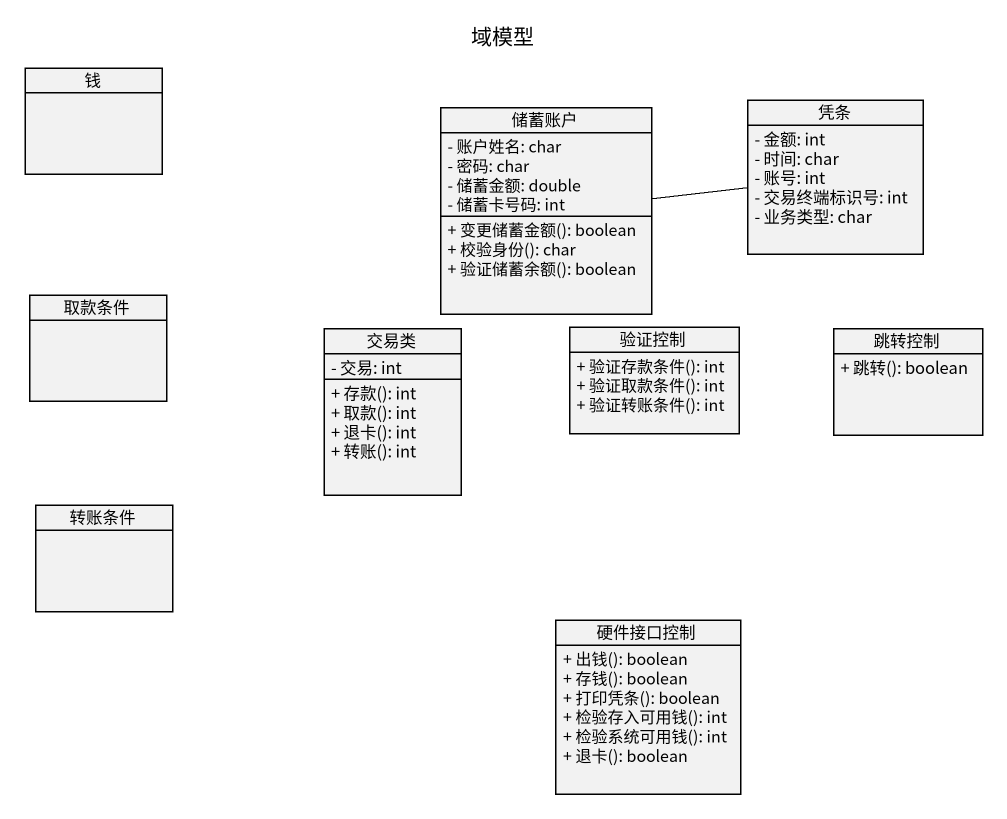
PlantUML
@startuml
title 域模型
hide circle
hide empty members
skinparam classAttributeIconSize 0
class 钱
class 储蓄账户 {
  - 账户姓名: char
  - 密码: char
  - 储蓄金额: double
  - 储蓄卡号码: int
  + 变更储蓄金额(): boolean
  + 校验身份(): char
  + 验证储蓄余额(): boolean
}
class 凭条 {
  - 金额: int
  - 时间: char
  - 账号: int
  - 交易终端标识号: int
  - 业务类型: char
}
class 取款条件
class 交易类 {
  - 交易: int
  + 存款(): int
  + 取款(): int
  + 退卡(): int
  + 转账(): int
}
class 验证控制 {
  + 验证存款条件(): int
  + 验证取款条件(): int
  + 验证转账条件(): int
}
class 跳转控制 {
  + 跳转(): boolean
}
class 转账条件
class 硬件接口控制 {
  + 出钱(): boolean
  + 存钱(): boolean
  + 打印凭条(): boolean
  + 检验存入可用钱(): int
  + 检验系统可用钱(): int
  + 退卡(): boolean
}
储蓄账户 -right- 凭条
@enduml
